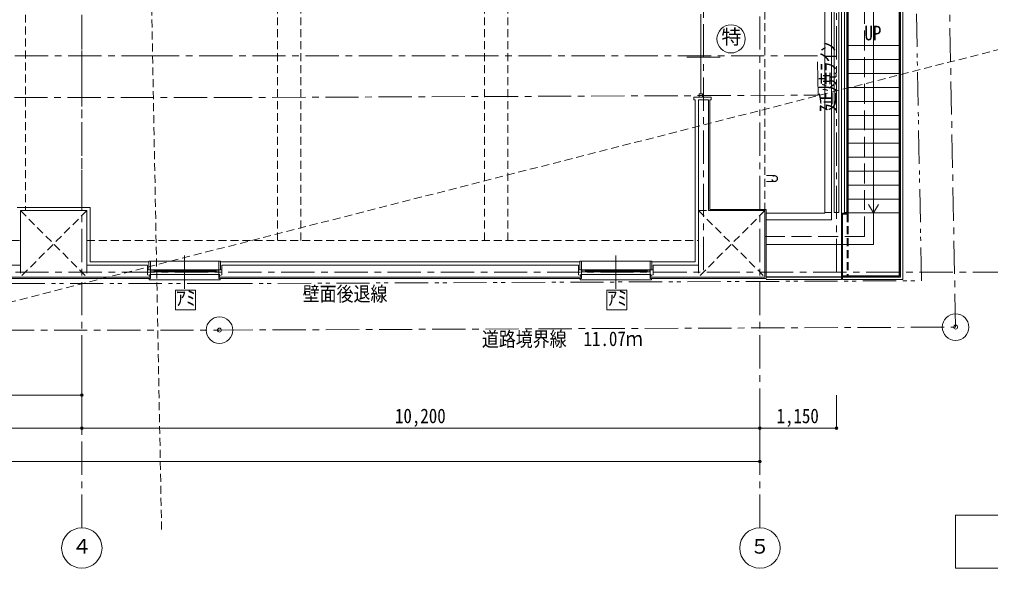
# Model space of a CAD drawing. Units: millimetres at full size; details may follow other scales. Extents: x -443943 to 462275, y -43546 to 79452.
# Drawn here: x -104860 to -90251, y -19952 to -11414 of the extents above; entities that cross this region are included whole.
import ezdxf
from ezdxf.enums import TextEntityAlignment as Align

# ---------------------------------------------------------------- set-up
doc = ezdxf.new("R2010")
doc.units = ezdxf.units.MM
doc.header["$LTSCALE"] = 100
doc.header["$PDMODE"] = 32
doc.header["$PDSIZE"] = 40
for name, pattern in [('CHAIN1', [8, 5, -1, 1, -1]), ('DASHED1', [1.8, 1.2, -0.6]), ('DASHED3', [4, 3, -1]), ('DOUBLE_CHAIN1', [8.8, 5, -1, 0.6, -0.6, 0.6, -1])]:
    doc.linetypes.add(name, pattern=pattern)
for name, color, linetype, lineweight in [('4-0_仕上', 7, 'Continuous', 15), ('4-1_通り芯', 4, 'Continuous', 9), ('4-2_躯体', 3, 'Continuous', 20), ('4-3_建具', 4, 'Continuous', 9), ('4-4_寸法', 7, 'Continuous', 15), ('4-5_文字', 7, 'Continuous', 15), ('4-B_E-PANL', 1, 'Continuous', 18), ('4-F__', 4, 'Continuous', 9)]:
    doc.layers.add(name, color=color, linetype=linetype, lineweight=lineweight)
doc.styles.add('ＭＳ ゴシック', font='')
doc.styles.get('ＭＳ ゴシック').set_extended_font_data('MS Gothic')

msp = doc.modelspace()

# ---------------------------------------------------------------- linework, layer by layer
at = {"layer": '4-0_仕上'}
for p, q in [((-91626.7, -15273.1), (-91626.7, -7285.1)), ((-91610.7, -7269.1), (-91610.7, -15289.1)), ((-92010.7, -14800.6), (-92010.7, -7669.1)), ((-92495.7, -15289.1), (-92495.7, -8023.1)), ((-92645.7, -8173.1), (-92645.7, -14333.1)), ((-92410.7, -8069.1), (-92410.7, -14332.1)), ((-92394.7, -14348.1), (-92394.7, -8053.1)), ((-91626.7, -11808.1), (-92394.7, -11808.1)), ((-91626.7, -12018.1), (-92394.7, -12018.1)), ((-91626.7, -12228.1), (-92394.7, -12228.1)), ((-91626.7, -12438.1), (-92394.7, -12438.1)), ((-94695.7, -15063.1), (-94695.7, -12623.1)), ((-91626.7, -12648.1), (-92394.7, -12648.1)), ((-91626.7, -12858.1), (-92394.7, -12858.1)), ((-91626.7, -13068.1), (-92394.7, -13068.1)), ((-91626.7, -13278.1), (-92394.7, -13278.1)), ((-91626.7, -13488.1), (-92394.7, -13488.1)), ((-91626.7, -13698.1), (-92394.7, -13698.1)), ((-91626.7, -13908.1), (-92394.7, -13908.1)), ((-91626.7, -14118.1), (-92394.7, -14118.1)), ((-104895.7, -14243.1), (-103795.7, -14243.1)), ((-103795.7, -14243.1), (-103795.7, -15063.1)), ((-93625.7, -14273.1), (-93625.7, -15313.1)), ((-92010.7, -14328.1), (-92085.7, -14198.2)), ((-92010.7, -14328.1), (-91935.7, -14198.2)), ((-92745.7, -14333.1), (-93625.7, -14333.1)), ((-92745.7, -14323.1), (-92745.7, -14333.1)), ((-92645.7, -14323.1), (-92745.7, -14323.1)), ((-92480.7, -15289.1), (-92480.7, -14332.1)), ((-92410.7, -14332.1), (-92480.7, -14332.1)), ((-92394.7, -14348.1), (-92480.7, -14348.1)), ((-91626.7, -14328.1), (-92394.7, -14328.1)), ((-92010.7, -14800.6), (-93625.7, -14800.6)), ((-103795.7, -15063.1), (-102914.7, -15063.1)), ((-101834.7, -15063.1), (-96427.5, -15063.1)), ((-95347.5, -15063.1), (-94695.7, -15063.1)), ((-102889.7, -15313.1), (-106130.7, -15313.1)), ((-96402.5, -15313.1), (-101859.7, -15313.1)), ((-93625.7, -15313.1), (-95372.5, -15313.1)), ((-92495.7, -15289.1), (-93625.7, -15289.1)), ((-91626.7, -15273.1), (-92480.7, -15273.1)), ((-92480.7, -15289.1), (-91610.7, -15289.1))]:
    msp.add_line(p, q, dxfattribs=at)
at = {"layer": '4-0_仕上', "color": 4, "lineweight": 9}
for p, q in [((-91605.7, -15294.1), (-91605.7, -7264.1)), ((-91570.7, -15329.1), (-91570.7, -7229.1)), ((-92450.7, -14322.1), (-92450.7, -8109.1)), ((-92415.7, -14322.1), (-92415.7, -8074.1)), ((-92745.7, -8423.1), (-92745.7, -14323.1)), ((-92645.7, -14433.1), (-93625.7, -14433.1)), ((-92645.7, -14433.1), (-92645.7, -14333.1)), ((-92415.7, -14322.1), (-92450.7, -14322.1)), ((-92495.7, -15294.1), (-93625.7, -15294.1)), ((-92495.7, -15329.1), (-93625.7, -15329.1)), ((-92495.7, -15294.1), (-92495.7, -15329.1)), ((-92480.7, -15329.1), (-92480.7, -15294.1)), ((-91605.7, -15294.1), (-92480.7, -15294.1)), ((-91570.7, -15329.1), (-92480.7, -15329.1))]:
    msp.add_line(p, q, dxfattribs=at)
at = {"layer": '4-0_仕上', "linetype": 'DASHED1'}
for p, q in [((-100979, -14743.1), (-100979, -7963.1)), ((-100629, -14743.1), (-100629, -7963.1)), ((-97862.3, -14743.1), (-97862.3, -7963.1)), ((-97512.3, -14743.1), (-97512.3, -7963.1)), ((-104770.7, -8463.1), (-104770.7, -14293.1)), ((-103920.7, -8463.1), (-103920.7, -14293.1)), ((-93645.7, -8413.1), (-93645.7, -14333.1)), ((-92410.7, -14348.1), (-92410.7, -15273.1)), ((-92394.7, -14348.1), (-92394.7, -15273.1)), ((-110020.7, -14743.1), (-104845.7, -14743.1)), ((-103845.7, -14743.1), (-94645.7, -14743.1))]:
    msp.add_line(p, q, dxfattribs=at)
at = {"layer": '4-0_仕上', "linetype": 'DASHED3'}
for p, q in [((-92145.7, -14683.1), (-92145.7, -8023.1)), ((-93645.7, -14683.1), (-92145.7, -14683.1))]:
    msp.add_line(p, q, dxfattribs=at)
at = {"layer": '4-0_仕上', "color": 4, "linetype": 'CHAIN1', "lineweight": 9}
msp.add_line((-92570.7, -15218.1), (-92570.7, -8098.1), dxfattribs=at)
at = {"layer": '4-0_仕上', "color": 2, "linetype": 'DASHED1'}
for p, q in [((-93500.7, -13766.1), (-93625.7, -13766.1)), ((-93500.7, -13855.1), (-93625.7, -13855.1))]:
    msp.add_line(p, q, dxfattribs=at)
at = {"layer": '4-0_仕上'}
msp.add_lwpolyline([(-94475.7, -12623.1), (-94475.7, -14273.1), (-93625.7, -14273.1)], dxfattribs=at)
at = {"layer": '4-0_仕上', "color": 2, "linetype": 'DASHED1'}
for radius in [44.5, 41.8]:
    msp.add_circle((-93500.7, -13810.6), radius, dxfattribs=at)
at = {"layer": '4-1_通り芯', "linetype": 'CHAIN1'}
for p, q in [((-103920.7, -19068.1), (-103920.7, -5062.1)), ((-93720.7, -19068.1), (-93720.7, -5069.3)), ((-94570.7, -7488.1), (-94570.7, -15218.1)), ((-127320.7, -15218.1), (-85970.7, -15218.1))]:
    msp.add_line(p, q, dxfattribs=at)
at = {"layer": '4-1_通り芯', "color": 1, "lineweight": 18}
msp.add_circle((-94155.3, -11707.2), 212.1, dxfattribs=at)
at = {"layer": '4-1_通り芯', "color": 7, "lineweight": 15}
for centre in [(-103920.7, -19371.9), (-93720.7, -19371.9)]:
    msp.add_circle(centre, 303.8, dxfattribs=at)
at = {"layer": '4-2_躯体'}
for p, q in [((-94645.7, -12623.1), (-94645.7, -14293.1)), ((-104845.7, -14293.1), (-103845.7, -14293.1)), ((-104845.7, -15113.1), (-104845.7, -14293.1)), ((-103845.7, -14293.1), (-103845.7, -15113.1)), ((-94645.7, -15113.1), (-94645.7, -14293.1)), ((-94495.7, -14293.1), (-93645.7, -14293.1)), ((-93645.7, -14293.1), (-93645.7, -15293.1)), ((-106085.7, -15113.1), (-104845.7, -15113.1)), ((-103845.7, -15113.1), (-102934.7, -15113.1)), ((-101814.7, -15113.1), (-96447.5, -15113.1)), ((-95327.5, -15113.1), (-94645.7, -15113.1)), ((-95327.5, -15258.7), (-95327.5, -15113.1)), ((-102899.7, -15293.1), (-106120.7, -15293.1)), ((-102899.7, -15293.1), (-102899.7, -15268.1)), ((-101849.7, -15268.1), (-101849.7, -15293.1)), ((-96412.5, -15293.1), (-101849.7, -15293.1)), ((-96412.5, -15293.1), (-96412.5, -15268.1)), ((-95362.5, -15268.1), (-95327.5, -15258.7)), ((-95362.5, -15268.1), (-95362.5, -15293.1)), ((-93645.7, -15293.1), (-95362.5, -15293.1))]:
    msp.add_line(p, q, dxfattribs=at)
at = {"layer": '4-2_躯体', "linetype": 'DASHED1'}
for p, q in [((-104845.7, -14293.1), (-103845.7, -15293.1)), ((-103845.7, -14293.1), (-104845.7, -15293.1)), ((-94645.7, -14293.1), (-94495.7, -14293.1)), ((-94645.7, -14293.1), (-93645.7, -15293.1)), ((-93645.7, -14293.1), (-94645.7, -15293.1)), ((-104845.7, -15113.1), (-104845.7, -15293.1)), ((-103845.7, -15113.1), (-103845.7, -15293.1)), ((-94645.7, -15113.1), (-94645.7, -15293.1))]:
    msp.add_line(p, q, dxfattribs=at)
at = {"layer": '4-2_躯体'}
for points in [[(-94645.7, -12623.1), (-94495.7, -12623.1), (-94495.7, -14293.1)], [(-102934.7, -15113.1), (-102934.7, -15258.7), (-102899.7, -15268.1)], [(-101849.7, -15268.1), (-101814.7, -15258.7), (-101814.7, -15113.1)], [(-96447.5, -15113.1), (-96447.5, -15258.7), (-96412.5, -15268.1)]]:
    msp.add_lwpolyline(points, dxfattribs=at)
at = {"layer": '4-3_建具'}
for p, q in [((-92605.7, -8133.1), (-92605.7, -14323.1)), ((-92535.7, -8063.1), (-92535.7, -14323.1)), ((-94820.7, -11983.1), (-94320.7, -11983.1)), ((-92605.7, -14323.1), (-92535.7, -14323.1)), ((-102374.7, -14968.1), (-102374.7, -15468.1)), ((-95887.5, -14968.1), (-95887.5, -15468.1)), ((-102914.7, -15183.1), (-102934.7, -15183.1)), ((-102899.7, -15188.1), (-102899.7, -15183.1)), ((-102899.7, -15183.1), (-101849.7, -15183.1)), ((-102889.7, -15183.1), (-102889.7, -15268.1)), ((-102886.7, -15213.6), (-102886.7, -15190.6)), ((-102886.7, -15190.6), (-101862.7, -15190.6)), ((-102874.7, -15183.1), (-102874.7, -15188.1)), ((-102832.2, -15190.6), (-102832.2, -15213.6)), ((-101902.7, -15190.6), (-101902.7, -15213.6)), ((-101874.7, -15183.1), (-101874.7, -15188.1)), ((-101862.7, -15190.6), (-101862.7, -15213.6)), ((-101859.7, -15183.1), (-101859.7, -15268.1)), ((-101849.7, -15183.1), (-101849.7, -15188.1)), ((-101834.7, -15183.1), (-101814.7, -15183.1)), ((-96427.5, -15183.1), (-96447.5, -15183.1)), ((-96412.5, -15188.1), (-96412.5, -15183.1)), ((-96412.5, -15183.1), (-95362.5, -15183.1)), ((-96402.5, -15183.1), (-96402.5, -15268.1)), ((-96399.5, -15213.6), (-96399.5, -15190.6)), ((-96399.5, -15190.6), (-95375.5, -15190.6)), ((-96387.5, -15183.1), (-96387.5, -15188.1)), ((-96345, -15190.6), (-96345, -15213.6)), ((-95415.5, -15190.6), (-95415.5, -15213.6)), ((-95387.5, -15183.1), (-95387.5, -15188.1)), ((-95375.5, -15190.6), (-95375.5, -15213.6)), ((-95372.5, -15183.1), (-95372.5, -15268.1)), ((-95362.5, -15183.1), (-95362.5, -15188.1)), ((-95347.5, -15183.1), (-95327.5, -15183.1)), ((-102899.7, -15268.1), (-102899.7, -15248.1)), ((-102899.7, -15253.1), (-101849.7, -15253.1)), ((-101862.7, -15213.6), (-102886.7, -15213.6)), ((-102874.7, -15248.1), (-102874.7, -15253.1)), ((-101902.7, -15202.1), (-102832.2, -15202.1)), ((-101874.7, -15248.1), (-101874.7, -15253.1)), ((-101849.7, -15248.1), (-101849.7, -15268.1)), ((-101839.7, -15313.1), (-101839.7, -15333.1)), ((-96412.5, -15268.1), (-96412.5, -15248.1)), ((-96412.5, -15253.1), (-95362.5, -15253.1)), ((-95375.5, -15213.6), (-96399.5, -15213.6)), ((-96387.5, -15248.1), (-96387.5, -15253.1)), ((-95415.5, -15202.1), (-96345, -15202.1)), ((-95387.5, -15248.1), (-95387.5, -15253.1)), ((-95362.5, -15248.1), (-95362.5, -15268.1)), ((-95352.5, -15313.1), (-95352.5, -15333.1))]:
    msp.add_line(p, q, dxfattribs=at)
at = {"layer": '4-3_建具', "color": 7, "lineweight": 15}
for p, q in [((-94608.2, -12533.1), (-94608.2, -11333.1)), ((-94633.2, -12583.1), (-94633.2, -12533.1)), ((-94633.2, -12533.1), (-94583.2, -12533.1)), ((-94583.2, -12583.1), (-94583.2, -12533.1)), ((-94715.7, -12583.1), (-94455.7, -12583.1)), ((-94475.7, -12623.1), (-94455.7, -12623.1)), ((-94455.7, -12583.1), (-94455.7, -12623.1)), ((-102914.7, -15053.1), (-101834.7, -15053.1)), ((-102914.7, -15183.1), (-102914.7, -15053.1)), ((-102889.7, -15183.1), (-102914.7, -15183.1)), ((-102889.7, -15053.1), (-102889.7, -15183.1)), ((-101859.7, -15053.1), (-101859.7, -15183.1)), ((-101859.7, -15183.1), (-101834.7, -15183.1)), ((-101834.7, -15183.1), (-101834.7, -15053.1)), ((-96427.5, -15053.1), (-95347.5, -15053.1)), ((-96427.5, -15183.1), (-96427.5, -15053.1)), ((-96402.5, -15183.1), (-96427.5, -15183.1)), ((-96402.5, -15053.1), (-96402.5, -15183.1)), ((-95372.5, -15053.1), (-95372.5, -15183.1)), ((-95372.5, -15183.1), (-95347.5, -15183.1)), ((-95347.5, -15183.1), (-95347.5, -15053.1)), ((-102899.7, -15268.1), (-102889.7, -15268.1)), ((-102889.7, -15268.1), (-102889.7, -15313.1)), ((-101859.7, -15268.1), (-101849.6, -15268.1)), ((-101859.7, -15268.1), (-101859.7, -15313.1)), ((-96412.5, -15268.1), (-96402.5, -15268.1)), ((-96402.5, -15268.1), (-96402.5, -15313.1)), ((-95372.5, -15268.1), (-95362.5, -15268.1)), ((-95372.5, -15268.1), (-95372.5, -15313.1))]:
    msp.add_line(p, q, dxfattribs=at)
msp.add_lwpolyline([(-94715.7, -12583.1), (-94715.7, -12623.1), (-94695.7, -12623.1)], dxfattribs=at)
at = {"layer": '4-3_建具'}
for points in [[(-102909.7, -15313.1), (-102909.7, -15333.1), (-101839.7, -15333.1)], [(-96422.5, -15313.1), (-96422.5, -15333.1), (-95352.5, -15333.1)]]:
    msp.add_lwpolyline(points, dxfattribs=at)
at = {"layer": '4-4_寸法'}
for p, q in [((-103920.7, -17568.1), (-103920.7, -16568.1)), ((-123720.7, -17068.1), (-103920.7, -17068.1)), ((-93720.7, -18068.1), (-93720.7, -17068.1)), ((-92570.7, -17568.1), (-92570.7, -17068.1)), ((-123720.7, -17568.1), (-92570.7, -17568.1)), ((-123720.7, -18068.1), (-93720.7, -18068.1))]:
    msp.add_line(p, q, dxfattribs=at)
for p in [(-103920.7, -17068.1), (-103920.7, -17568.1), (-93720.7, -17568.1), (-92570.7, -17568.1), (-93720.7, -18068.1)]:
    msp.add_point(p, dxfattribs=at)
at = {"layer": '4-5_文字', "color": 2}
for p, q in [((-90777.1, -18875.6), (-85248.8, -18875.6)), ((-90777.1, -19675.6), (-90777.1, -18875.6)), ((-85248.8, -19675.6), (-90777.1, -19675.6))]:
    msp.add_line(p, q, dxfattribs=at)
at = {"layer": '4-B_E-PANL', "color": 4, "linetype": 'DASHED1', "lineweight": 9}
for p, q in [((-102721.3, -19094.7), (-103053.5, -1611)), ((-125954.9, -21030.8), (-84880.9, -10524.5))]:
    msp.add_line(p, q, dxfattribs=at)
at = {"layer": '4-B_E-PANL', "linetype": 'DOUBLE_CHAIN1'}
for p, q in [((-91290.5, -15348.2), (-91449.8, -6962.6)), ((-124338.8, -15391.6), (-101852.3, -15391.5)), ((-101852.3, -15391.5), (-91290.5, -15348.2))]:
    msp.add_line(p, q, dxfattribs=at)
at = {"layer": '4-B_E-PANL', "linetype": 'CHAIN1'}
for p, q in [((-102826.8, -11963), (-118000, -11963.1)), ((-92855, -11962.6), (-102826.7, -11963)), ((-92843.8, -12554.5), (-92855, -11962.6)), ((-101858.1, -12591.5), (-92843.8, -12554.5)), ((-119336.1, -12591.5), (-101858.1, -12591.5))]:
    msp.add_line(p, q, dxfattribs=at)
at = {"layer": '4-B_E-PANL'}
for p, q in [((-102511.3, -15488.1), (-102511.3, -15788.1)), ((-102211.3, -15488.1), (-102511.3, -15488.1)), ((-102211.3, -15788.1), (-102211.3, -15488.1)), ((-96024.2, -15488.1), (-96024.2, -15788.1)), ((-95724.2, -15488.1), (-96024.2, -15488.1)), ((-95724.2, -15788.1), (-95724.2, -15488.1)), ((-102511.3, -15788.1), (-102211.3, -15788.1)), ((-96024.2, -15788.1), (-95724.2, -15788.1))]:
    msp.add_line(p, q, dxfattribs=at)
at = {"layer": '4-F__', "linetype": 'CHAIN1'}
msp.add_line((-90777.1, -16046.1), (-91032.7, -2593.6), dxfattribs=at)
msp.add_lwpolyline([(-124339.5, -16091.6), (-101850.9, -16091.5), (-90777.1, -16046.1)], dxfattribs=at)
at = {"layer": '4-F__'}
for centre, radius in [((-101850.9, -16091.5), 200), ((-90777.1, -16046.1), 200), ((-101850.9, -16091.5), 30), ((-90777.1, -16046.4), 30)]:
    msp.add_circle(centre, radius, dxfattribs=at)

# ---------------------------------------------------------------- texts
at = {"layer": '4-1_通り芯', "color": 1, "style": 'ＭＳ ゴシック'}
msp.add_text('特', height=219.9, dxfattribs=at).set_placement((-94300, -11853.8), align=Align.BOTTOM_LEFT)
at = {"layer": '4-1_通り芯', "color": 7, "style": 'ＭＳ ゴシック', "width": 0.85}
msp.add_text('UP', height=219.9, dxfattribs=at).set_placement((-92148.4, -11795.2), align=Align.BOTTOM_LEFT)
at = {"layer": '4-1_通り芯', "color": 7, "style": 'ＭＳ ゴシック'}
for s, p in [('４', (-104070.7, -19521.9)), ('５', (-93870.7, -19521.9))]:
    msp.add_text(s, height=219.9, dxfattribs=at).set_placement(p, align=Align.BOTTOM_LEFT)
at = {"layer": '4-4_寸法', "style": 'ＭＳ ゴシック', "width": 0.85}
for s, p in [('10,200', (-99210.7, -17558.1)), ('1,150', (-93470.7, -17558.1))]:
    msp.add_text(s, height=219.9, dxfattribs=at).set_placement(p, align=Align.BOTTOM_LEFT)
at = {"layer": '4-B_E-PANL', "style": 'ＭＳ ゴシック'}
msp.add_text('延焼ﾗｲﾝ', height=219.9, rotation=90, dxfattribs=at).set_placement((-92520.9, -12803.2), align=Align.BOTTOM_LEFT)
at = {"layer": '4-B_E-PANL', "color": 7, "style": 'ＭＳ ゴシック', "width": 0.85}
msp.add_text('壁面後退線', height=219.9, dxfattribs=at).set_placement((-100598.9, -15721.9), align=Align.BOTTOM_LEFT)
at = {"layer": '4-B_E-PANL', "style": 'ＭＳ ゴシック'}
for p in [(-102506, -15784.7), (-96018.9, -15784.7)]:
    msp.add_text('ｱﾐ', height=219.9, dxfattribs=at).set_placement(p, align=Align.BOTTOM_LEFT)
at = {"layer": '4-F__', "color": 7, "style": 'ＭＳ ゴシック', "width": 0.85}
msp.add_text('道路境界線\u300011.07ｍ', height=219.9, rotation=0.235, dxfattribs=at).set_placement((-97903.3, -16405.2), align=Align.BOTTOM_LEFT)

doc.saveas('drawing.dxf')
